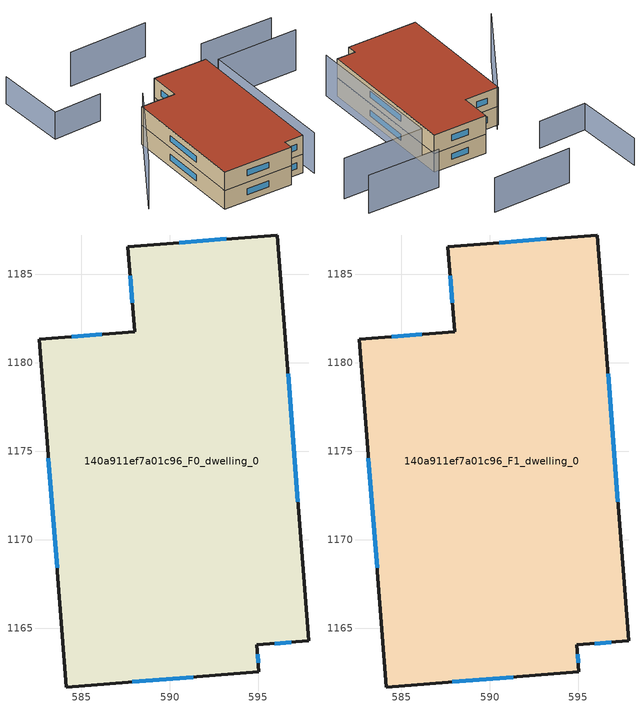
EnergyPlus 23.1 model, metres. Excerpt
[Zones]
140a911ef7a01c96_F0_dwelling_0
 floor ground (EU_floor_Construction): 596.07,1187.23 597.86,1164.27 594.92,1164.04 595.04,1162.52 584.15,1161.67 582.61,1181.34 588.01,1181.76 587.63,1186.57 z0
 wall outside (EU_wall_Construction): 596.07,1187.23 587.63,1186.57 588.01,1181.76 582.61,1181.34 584.15,1161.67 595.04,1162.52 594.92,1164.04 597.86,1164.27 596.07,1187.23 z0:3
 window (EU_Window_Construction): 593.18,1187 590.52,1186.79 / 597.25,1172.13 596.68,1179.37 / 595.93,1164.12 596.86,1164.2 / 595,1163.04 594.96,1163.52 / 587.88,1161.96 591.31,1162.23 / 583.14,1174.6 583.62,1168.4 / 586.16,1181.62 584.46,1181.48 / 587.76,1184.92 587.88,1183.41 z1.03:1.97
140a911ef7a01c96_F1_dwelling_0
 floor to 140a911ef7a01c96_F0_dwelling_0 (EU_floor_Construction): 596.07,1187.23 597.86,1164.27 594.92,1164.04 595.04,1162.52 584.15,1161.67 582.61,1181.34 588.01,1181.76 587.63,1186.57 z3
 wall outside (EU_wall_Construction): 596.07,1187.23 587.63,1186.57 588.01,1181.76 582.61,1181.34 584.15,1161.67 595.04,1162.52 594.92,1164.04 597.86,1164.27 596.07,1187.23 z3:6
 window (EU_Window_Construction): 593.18,1187 590.52,1186.79 / 597.25,1172.13 596.68,1179.37 / 595.93,1164.12 596.86,1164.2 / 595,1163.04 594.96,1163.52 / 587.88,1161.96 591.31,1162.23 / 583.14,1174.6 583.62,1168.4 / 586.16,1181.62 584.46,1181.48 / 587.76,1184.92 587.88,1183.41 z4.03:4.97
 roof outside (EU_roof_Construction): 597.86,1164.27 596.07,1187.23 587.63,1186.57 588.01,1181.76 582.61,1181.34 584.15,1161.67 595.04,1162.52 594.92,1164.04 z6
shading: 583.28,1182.17 575.4,1166.94 z0:7.5; 599.07,1163.38 597.06,1185.67 / 597.06,1185.67 609.85,1186.83 z0:6.5; 580.72,1189.18 573.18,1188.27 / 573.18,1188.27 571.85,1199.22 z0:4.3; 608.83,1191.62 597.38,1190.73 z0:6.1; 593.97,1199.86 581.6,1198.55 z0:5.5
[Building]
EU S2 Campaign: North Axis=0; Terrain=City; Solar Distribution=FullExterior
[Site:Location]
Cape.Town.Intl.AP: Latitude=-33.965; Longitude=18.602; Time Zone=2; Elevation=46
[SizingPeriod:WeatherFileDays]
AnnualSizingPeriod: Begin Month=1; Begin Day of Month=1; End Month=12; End Day of Month=31; Day of Week for Start Day=Monday; Use Weather File Daylight Saving Period=No; Use Weather File Rain and Snow Indicators=No
[MATERIAL]
EU_InternalMass_Material: Roughness=MediumRough; Thickness=0.1; Conductivity=1; Density=1800; Specific Heat=900; Thermal Absorptance=0.9; Solar Absorptance=0.7; Visible Absorptance=0.7
[MATERIAL:NOMASS] Roughness=MediumRough; Thermal Absorptance=0.9; Solar Absorptance=0.7; Visible Absorptance=0.7
Name | Thermal Resistance
EU_wall_NoMass | 0.493876
EU_roof_NoMass | 0.449382
EU_floor_NoMass | 1.25
[WINDOWMATERIAL:SIMPLEGLAZINGSYSTEM]
EU_Window_SimpleGlazing: UFactor=4.4; Solar Heat Gain Coefficient=0.85; Visible Transmittance=0.85
[CONSTRUCTION]
EU_wall_Construction: EU_wall_NoMass
EU_roof_Construction: EU_roof_NoMass
EU_floor_Construction: EU_floor_NoMass
EU_Window_Construction: EU_Window_SimpleGlazing
EU_InternalMass_Construction: EU_InternalMass_Material
[ZONE] Type=1; Multiplier=1; Ceiling Height=autocalculate; Volume=930.234; Floor Area=autocalculate; Part of Total Floor Area=Yes
140a911ef7a01c96_F0_dwelling_0; 140a911ef7a01c96_F1_dwelling_0
[INTERNALMASS] Construction=EU_InternalMass_Construction; Surface Area=310.078
Name | Zone or ZoneList
140a911ef7a01c96_F0_dwelling_0_EU_InternalMass | 140a911ef7a01c96_F0_dwelling_0
140a911ef7a01c96_F1_dwelling_0_EU_InternalMass | 140a911ef7a01c96_F1_dwelling_0
[OTHEREQUIPMENT] Fuel Type=Electricity; Design Level Calculation Method=Watts/Area; Power per Zone Floor Area=1; Fraction Latent=0; Fraction Radiant=0; Fraction Lost=0; Carbon Dioxide Generation Rate=0; EndUse Subcategory=EU_Step8_InternalGains
Name | Zone or ZoneList or Space or SpaceList | Schedule
EU_Step8_InternalGain_140a911ef7a01c96_F0_dwelling_0_f000 | 140a911ef7a01c96_F0_dwelling_0 | EU_Step8_GainSchedule_140a911ef7a01c96_F0_dwelling_0_f000
EU_Step8_InternalGain_140a911ef7a01c96_F1_dwelling_0_f000 | 140a911ef7a01c96_F1_dwelling_0 | EU_Step8_GainSchedule_140a911ef7a01c96_F1_dwelling_0_f000
[ZONEVENTILATION:DESIGNFLOWRATE] Schedule=EU_AlwaysOn; Design Flow Rate Calculation Method=AirChanges/Hour; Air Changes per Hour=0.64; Ventilation Type=Natural; Fan Pressure Rise=0; Fan Total Efficiency=1; Constant Term Coefficient=1; Temperature Term Coefficient=0; Velocity Term Coefficient=0; Velocity Squared Term Coefficient=0; Minimum Indoor Temperature=-100; Maximum Indoor Temperature=100; Delta Temperature=-100; Minimum Outdoor Temperature=-100; Maximum Outdoor Temperature=100; Maximum Wind Speed=40
Name | Zone or ZoneList or Space or SpaceList
EU_ConstantAir_140a911ef7a01c96_F0_dwelling_0 | 140a911ef7a01c96_F0_dwelling_0
EU_ConstantAir_140a911ef7a01c96_F1_dwelling_0 | 140a911ef7a01c96_F1_dwelling_0
[HVACTEMPLATE:THERMOSTAT] Constant Heating Setpoint=20; Constant Cooling Setpoint=50
EU_HeatOnly_140a911ef7a01c96_F0_dwelling_0; EU_HeatOnly_140a911ef7a01c96_F1_dwelling_0
[HVACTEMPLATE:ZONE:IDEALLOADSAIRSYSTEM] System Availability Schedule=EU_AlwaysOn; Maximum Heating Supply Air Temperature=50; Minimum Cooling Supply Air Temperature=13; Maximum Heating Supply Air Humidity Ratio=0.0156; Minimum Cooling Supply Air Humidity Ratio=0.0077; Heating Limit=NoLimit; Cooling Limit=NoLimit; Heating Availability Schedule=EU_AlwaysOn; Cooling Availability Schedule=EU_CoolingOff; Dehumidification Control Type=ConstantSensibleHeatRatio; Cooling Sensible Heat Ratio=0.7; Dehumidification Setpoint=60; Humidification Control Type=None; Humidification Setpoint=30; Outdoor Air Method=None; Outdoor Air Flow Rate per Person=0.00944; Outdoor Air Flow Rate per Zone Floor Area=0; Outdoor Air Flow Rate per Zone=0; Demand Controlled Ventilation Type=None; Outdoor Air Economizer Type=NoEconomizer; Heat Recovery Type=None; Sensible Heat Recovery Effectiveness=0.7; Latent Heat Recovery Effectiveness=0.65
Name | Template Thermostat
140a911ef7a01c96_F0_dwelling_0 | EU_HeatOnly_140a911ef7a01c96_F0_dwelling_0
140a911ef7a01c96_F1_dwelling_0 | EU_HeatOnly_140a911ef7a01c96_F1_dwelling_0
[SIZING:ZONE] Zone Cooling Design Supply Air Temperature Input Method=SupplyAirTemperature; Zone Cooling Design Supply Air Temperature=13; Zone Heating Design Supply Air Temperature Input Method=SupplyAirTemperature; Zone Heating Design Supply Air Temperature=50; Zone Cooling Design Supply Air Humidity Ratio=0.008; Zone Heating Design Supply Air Humidity Ratio=0.008; Cooling Design Air Flow Method=DesignDay; Cooling Design Air Flow Rate=0; Cooling Minimum Air Flow per Zone Floor Area=0.000762; Cooling Minimum Air Flow=0; Cooling Minimum Air Flow Fraction=0.2; Heating Design Air Flow Method=DesignDay; Heating Design Air Flow Rate=0; Heating Maximum Air Flow per Zone Floor Area=0.002032; Heating Maximum Air Flow=0.141576; Heating Maximum Air Flow Fraction=0.3; Account for Dedicated Outdoor Air System=No; Dedicated Outdoor Air System Control Strategy=NeutralSupplyAir; Dedicated Outdoor Air Low Setpoint Temperature for Design=autosize; Dedicated Outdoor Air High Setpoint Temperature for Design=autosize; Zone Load Sizing Method=Sensible Load Only No Latent Load; Zone Latent Cooling Design Supply Air Humidity Ratio Input Method=HumidityRatioDifference; Zone Cooling Design Supply Air Humidity Ratio Difference=0.005; Zone Latent Heating Design Supply Air Humidity Ratio Input Method=HumidityRatioDifference; Zone Humidification Design Supply Air Humidity Ratio Difference=0.005
140a911ef7a01c96_F0_dwelling_0; 140a911ef7a01c96_F1_dwelling_0
[SCHEDULE:CONSTANT]
Name | Hourly Value
EU_AlwaysOn | 1
EU_CoolingOff | 0
[SCHEDULE:FILE] Column Number=1; Rows to Skip at Top=0; Number of Hours of Data=8760; Column Separator=Comma; Interpolate to Timestep=No; Minutes per Item=60; Adjust Schedule for Daylight Savings=Yes
Name | File
EU_Step8_GainSchedule_140a911ef7a01c96_F0_dwelling_0_f000 | ../../schedules/140a911ef7a01c96/140a911ef7a01c96_F0_dwelling_0_f000_gain.csv
EU_Step8_GainSchedule_140a911ef7a01c96_F1_dwelling_0_f000 | ../../schedules/140a911ef7a01c96/140a911ef7a01c96_F1_dwelling_0_f000_gain.csv
